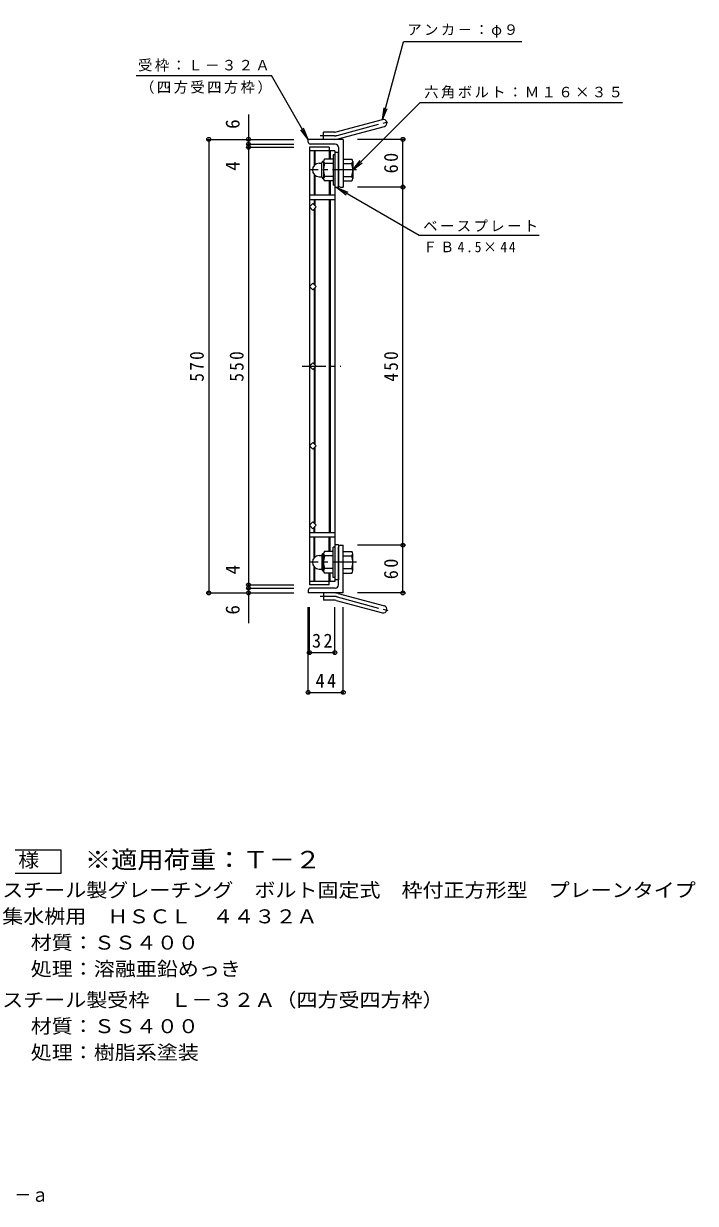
# Model space of a CAD drawing. Units: millimetres at full size, sheet at 1:6. Extents: x -823 to 1055, y -824 to 771.
# Drawn here: x 211 to 1055, y -824 to 659 of the extents above; entities that cross this region are included whole.
import ezdxf
from ezdxf.enums import TextEntityAlignment as Align

# ---------------------------------------------------------------- set-up
doc = ezdxf.new("R2010")
doc.units = ezdxf.units.MM
doc.header["$LTSCALE"] = 6
doc.header["$PDMODE"] = 32
doc.header["$PDSIZE"] = 4.8
doc.linetypes.add('CHAIN1', pattern=[8, 5, -1, 1, -1])
doc.linetypes.add('CHAIN2', pattern=[12, 9, -1, 1, -1])
for name, color, linetype, lineweight in [('E-1', 2, 'Continuous', 9), ('E-2', 3, 'Continuous', 9), ('E-4', 7, 'Continuous', 9), ('E-5', 7, 'Continuous', 9), ('F-5_F-5ﾚｲﾔ', 2, 'Continuous', 9)]:
    doc.layers.add(name, color=color, linetype=linetype, lineweight=lineweight)
doc.styles.add('ＭＳ ゴシック', font='')
doc.styles.get('ＭＳ ゴシック').set_extended_font_data('MS Gothic')

msp = doc.modelspace()

# ---------------------------------------------------------------- linework, layer by layer
at = {"layer": 'E-1'}
for p, q in [((599.7, 493.947), (599.7, 455.947)), ((602, 493.947), (599.7, 493.947)), ((582.19, 483.447), (585.7, 483.447)), ((585.7, 465.747), (585.7, 484.147)), ((587.5, 485.947), (587.7, 485.947)), ((587.7, 485.697), (587.7, 464.197)), ((599.7, 488.447), (588.738, 488.447)), ((599.7, 482.947), (588.738, 482.947)), ((612.5, 488.447), (623.461, 488.447)), ((612.5, 482.947), (623.461, 482.947)), ((624.7, 485.947), (624.5, 485.947)), ((624.5, 485.697), (624.5, 464.197)), ((582.2, 466.447), (585.7, 466.447)), ((587.5, 463.947), (587.7, 463.947)), ((599.7, 466.947), (588.738, 466.947)), ((599.7, 461.447), (588.738, 461.447)), ((612.5, 466.947), (623.461, 466.947)), ((612.5, 461.447), (623.461, 461.447)), ((624.7, 463.947), (624.5, 463.947)), ((602, 455.947), (599.7, 455.947)), ((599.7, -37.054), (599.7, 0.946)), ((602, 0.946), (599.7, 0.946)), ((582.2, -9.554), (585.7, -9.554)), ((585.7, -8.854), (585.7, -27.254)), ((587.5, -7.054), (587.7, -7.054)), ((587.7, -28.804), (587.7, -7.304)), ((599.7, -4.554), (588.738, -4.554)), ((599.7, -10.054), (588.738, -10.054)), ((612.5, -4.554), (623.461, -4.554)), ((612.5, -10.054), (623.461, -10.054)), ((624.7, -7.054), (624.5, -7.054)), ((624.5, -28.804), (624.5, -7.304)), ((582.19, -26.554), (585.7, -26.554)), ((587.5, -29.054), (587.7, -29.054)), ((599.7, -26.054), (588.738, -26.054)), ((612.5, -26.054), (623.461, -26.054)), ((624.7, -29.054), (624.5, -29.054)), ((599.7, -31.554), (588.738, -31.554)), ((602, -37.054), (599.7, -37.054)), ((612.5, -31.554), (623.461, -31.554))]:
    msp.add_line(p, q, dxfattribs=at)
at = {"layer": 'E-1', "linetype": 'CHAIN1'}
for p, q in [((629.006, 474.947), (570.398, 474.947)), ((629.006, -18.054), (570.398, -18.054))]:
    msp.add_line(p, q, dxfattribs=at)
at = {"layer": 'E-1'}
for centre, radius, start, end in [((582.19, 474.957), 8.49, 90, 180), ((582.2, 474.947), 8.5, 180, 270), ((587.5, 484.147), 1.8, 90, 180), ((591.86, 485.697), 4.16, 138.61835, 221.37988), ((611.7, 474.947), 24, 160.52881, 199.47119), ((600.5, 474.947), 24, 340.52881, 19.47119), ((620.34, 485.697), 4.16, 318.62012, 41.38165), ((587.5, 465.747), 1.8, 180, 270), ((591.86, 464.197), 4.16, 138.62012, 221.38165), ((620.34, 464.197), 4.16, 318.61835, 41.37988), ((582.2, -18.054), 8.5, 90, 180), ((587.5, -8.854), 1.8, 90, 180), ((591.86, -7.304), 4.16, 138.61835, 221.37988), ((611.7, -18.054), 24, 160.52881, 199.47119), ((600.5, -18.054), 24, 340.52881, 19.47119), ((620.34, -7.304), 4.16, 318.62012, 41.38165), ((582.19, -18.064), 8.49, 180, 270), ((587.5, -27.254), 1.8, 180, 270), ((591.86, -28.804), 4.16, 138.62012, 221.38165), ((620.34, -28.804), 4.16, 318.61835, 41.37988)]:
    msp.add_arc(centre, radius, start, end, dxfattribs=at)
at = {"layer": 'E-2'}
for p, q in [((595, 503.447), (570, 503.447)), ((570, 503.447), (570, -46.554)), ((602, 498.947), (570, 498.947)), ((576, 498.947), (576, 480.932)), ((577, 498.947), (577, 481.676)), ((595, 503.447), (595, 498.947)), ((595, 498.947), (595, 488.447)), ((596, 498.947), (596, 488.447)), ((602, 498.947), (602, -42.054)), ((606.5, 496.947), (602, 496.947)), ((606.5, 452.947), (606.5, 496.947)), ((576, 469.132), (576, 443.447)), ((577, 468.223), (577, 443.447)), ((595, 461.447), (595, 443.447)), ((596, 461.447), (596, 443.447)), ((606.5, 452.947), (602, 452.947)), ((602, 443.447), (570, 443.447)), ((602, 437.447), (570, 437.447)), ((576, 437.447), (576, 430.932)), ((577, 437.447), (577, 429.932)), ((595, 437.447), (595, 19.446)), ((596, 437.447), (596, 19.446)), ((576, 425.961), (576, 330.932)), ((577, 426.961), (577, 329.932)), ((570, 328.446), (574.243, 332.689)), ((574.243, 324.204), (570, 328.446)), ((574.243, 332.689), (578.485, 328.446)), ((578.485, 328.446), (574.243, 324.204)), ((577, 326.961), (577, 229.932)), ((576, 325.961), (576, 230.932)), ((570, 228.446), (574.243, 232.689)), ((574.243, 224.204), (570, 228.446)), ((574.243, 232.689), (578.485, 228.446)), ((578.485, 228.446), (574.243, 224.204)), ((576, 225.961), (576, 130.932)), ((577, 226.961), (577, 129.932)), ((570, 128.446), (574.243, 132.689)), ((574.243, 124.204), (570, 128.446)), ((574.243, 132.689), (578.485, 128.446)), ((578.485, 128.446), (574.243, 124.204)), ((576, 125.961), (576, 30.932)), ((577, 126.961), (577, 29.932)), ((574.243, 32.689), (578.485, 28.446)), ((570, 19.446), (602, 19.446)), ((578.485, 28.446), (574.242, 24.204)), ((576, 19.446), (576, 25.961)), ((577, 19.446), (577, 26.961)), ((602, 13.446), (570, 13.446)), ((576, -12.239), (576, 13.446)), ((577, -11.33), (577, 13.446)), ((595, -4.554), (595, 13.446)), ((596, -4.554), (596, 13.446)), ((606.5, 3.946), (602, 3.946)), ((606.5, 3.946), (606.5, -40.054)), ((576, -42.054), (576, -24.039)), ((577, -42.054), (577, -24.783)), ((602, -42.054), (570, -42.054)), ((595, -42.054), (595, -31.554)), ((595, -46.554), (595, -42.054)), ((596, -42.054), (596, -31.554)), ((606.5, -40.054), (602, -40.054)), ((595, -46.554), (570, -46.554))]:
    msp.add_line(p, q, dxfattribs=at)
at = {"layer": 'E-2', "linetype": 'CHAIN1'}
msp.add_line((560.828, 228.446), (609.269, 228.446), dxfattribs=at)
at = {"layer": 'E-2'}
msp.add_lwpolyline([(578.485, 428.446), (574.243, 424.204), (570, 428.446), (574.243, 432.689)], close=True, dxfattribs=at)
msp.add_lwpolyline([(574.243, 32.689), (570, 28.446), (574.242, 24.204)], dxfattribs=at)
at = {"layer": 'E-4'}
for p, q in [((493.5, 544.806), (493.5, 507.447)), ((441.7, 513.447), (550.5, 513.447)), ((443.5, 513.447), (443.5, -56.554)), ((491.7, 507.447), (550.5, 507.447)), ((493.5, 507.447), (493.5, 503.447)), ((689.3, 513.447), (630.5, 513.447)), ((687.5, 453.447), (687.5, 513.447)), ((491.7, 503.447), (550.5, 503.447)), ((493.5, 503.447), (493.5, -46.554)), ((689.3, 453.447), (630.5, 453.447)), ((687.5, 3.446), (687.5, 453.447)), ((689.3, 3.446), (630.5, 3.446)), ((687.5, -56.554), (687.5, 3.446)), ((441.7, -56.554), (550.5, -56.554)), ((491.7, -46.554), (550.5, -46.554)), ((491.7, -50.554), (550.5, -50.554)), ((493.5, -46.554), (493.5, -50.554)), ((493.5, -50.554), (493.5, -94.718)), ((689.3, -56.554), (630.5, -56.554)), ((568.5, -183.354), (568.5, -74.554)), ((570, -133.354), (570, -74.554)), ((602, -133.354), (602, -74.554)), ((612.5, -183.354), (612.5, -74.554)), ((570, -131.554), (602, -131.554)), ((568.5, -181.554), (612.5, -181.554))]:
    msp.add_line(p, q, dxfattribs=at)
at = {"layer": 'E-4', "color": 2}
for p, q in [((603.644, 522.753), (661.835, 538.346)), ((587.5, 513.447), (587.5, 522.447)), ((601.315, 522.447), (587.5, 522.447)), ((605.974, 514.06), (664.165, 529.652)), ((568.5, 509.947), (568.5, 513.447)), ((612.5, 513.447), (568.5, 513.447)), ((602.5, 507.447), (571, 507.447)), ((612.5, 513.447), (612.5, 453.447)), ((606.5, 503.447), (606.5, 455.947)), ((609, 453.447), (612.5, 453.447)), ((606.5, -46.554), (606.5, 0.946)), ((609, 3.446), (612.5, 3.446)), ((612.5, -56.554), (612.5, 3.446)), ((568.5, -53.054), (568.5, -56.554)), ((612.5, -56.554), (568.5, -56.554)), ((602.5, -50.554), (571, -50.554)), ((587.5, -56.554), (587.5, -65.554)), ((605.974, -57.167), (664.165, -72.759)), ((601.315, -65.554), (587.5, -65.554)), ((603.644, -65.861), (661.835, -81.453))]:
    msp.add_line(p, q, dxfattribs=at)
at = {"layer": 'E-4', "color": 2, "linetype": 'CHAIN2'}
for p, q in [((604.809, 518.407), (669.976, 535.868)), ((601.315, 517.947), (583.695, 517.947)), ((601.315, -61.054), (583.695, -61.054)), ((604.809, -61.514), (669.976, -78.975))]:
    msp.add_line(p, q, dxfattribs=at)
at = {"layer": 'E-4', "color": 2}
for centre, radius, start, end in [((663, 533.999), 4.5, 285.00014, 104.99991), ((601.315, 531.447), 9, 270, 285.00002), ((571, 509.947), 2.5, 180, 270), ((601.315, 531.447), 18, 270, 285), ((602.5, 503.447), 4, 0, 90), ((609, 455.947), 2.5, 180, 270), ((609, 0.946), 2.5, 90, 180), ((571, -53.054), 2.5, 90, 180), ((601.315, -74.554), 18, 75, 90), ((602.5, -46.554), 4, 270, 0), ((601.315, -74.554), 9, 74.99998, 90), ((663, -77.106), 4.5, 255.00009, 74.99986)]:
    msp.add_arc(centre, radius, start, end, dxfattribs=at)
at = {"layer": 'E-4', "color": 2, "linetype": 'CHAIN2'}
for centre, start, end in [((601.315, 531.447), 270, 284.99995), ((601.315, -74.554), 75.00005, 90)]:
    msp.add_arc(centre, 13.5, start, end, dxfattribs=at)
at = {"layer": 'E-4'}
for p in [(443.5, 513.447), (493.5, 513.447), (493.5, 507.447), (493.5, 503.447), (687.5, 513.447), (687.5, 453.447), (687.5, 3.446), (493.5, -46.554), (443.5, -56.554), (493.5, -50.554), (493.5, -56.554), (687.5, -56.554), (570, -131.554), (602, -131.554), (568.5, -181.554), (612.5, -181.554)]:
    msp.add_point(p, dxfattribs=at)
at = {"layer": 'E-5'}
for p, q in [((661.835, 538.346), (688.039, 636.14)), ((837.039, 636.14), (688.039, 636.14)), ((352.205, 593.631), (522.205, 593.631)), ((568.5, 513.447), (522.205, 593.631)), ((624.5, 474.947), (709.291, 559.738)), ((661.835, 538.346), (663.793, 553.217)), ((661.835, 538.346), (667.575, 552.204)), ((709.291, 559.738), (963.291, 559.738)), ((568.5, 513.447), (559.368, 525.347)), ((568.5, 513.447), (562.76, 527.305)), ((624.5, 474.947), (633.631, 486.847)), ((624.5, 474.947), (636.4, 484.078)), ((604.25, 452.947), (708.028, 393.03)), ((604.25, 452.947), (618.108, 447.207)), ((604.25, 452.947), (616.15, 443.815)), ((708.028, 393.03), (858.889, 393.03))]:
    msp.add_line(p, q, dxfattribs=at)
at = {"layer": 'F-5_F-5ﾚｲﾔ'}
msp.add_lwpolyline([(122.739, -409.313), (122.739, -379.313), (257.739, -379.313), (257.739, -409.313)], close=True, dxfattribs=at)

# ---------------------------------------------------------------- texts
at = {"layer": 'E-4', "color": 2, "style": 'ＭＳ ゴシック'}
for s, p in [('6', (487.5, 526.617)), ('4', (487.5, 473.946)), ('4', (487.5, -33.33)), ('6', (487.5, -83.785))]:
    msp.add_text(s, height=17.6, rotation=90, dxfattribs=at).set_placement(p, align=Align.BOTTOM_LEFT)
at = {"layer": 'E-4', "color": 2, "char_height": 17.6, "attachment_point": 7, "rotation": 90, "style": 'ＭＳ ゴシック'}
for s, insert in [('\\T1.27;\\W0.95;60', (681.5, 470.697)), ('\\T1.27;\\W0.9;570', (437.5, 208.946)), ('\\T1.27;\\W0.9;550', (487.5, 208.946)), ('\\T1.27;\\W0.9;450', (681.5, 208.946)), ('\\T1.27;\\W0.95;60', (681.5, -39.304))]:
    msp.add_mtext(s, dxfattribs=dict(at, insert=insert))
at = {"layer": 'E-4', "color": 2, "char_height": 17.6, "attachment_point": 7, "style": 'ＭＳ ゴシック'}
for s, insert in [('\\T1.27;\\W0.95;32', (573.25, -125.554)), ('\\T1.27;\\W0.95;44', (577.75, -175.554))]:
    msp.add_mtext(s, dxfattribs=dict(at, insert=insert))
at = {"layer": 'E-5', "char_height": 13.2, "attachment_point": 7, "style": 'ＭＳ ゴシック'}
for s, insert in [('\\T1.17;アンカ－：φ９', (693.039, 641.14)), ('\\T1.17;受枠：Ｌ－３２Ａ', (354.705, 598.631)), ('\\T1.17;（四方受四方枠）', (357.205, 570.631)), ('\\T1.17;六角ボルト：Ｍ１６×３５', (714.291, 564.738)), ('\\T1.17;ベースプレート', (713.028, 397.387)), ('\\T1.26;\\W0.95;ＦＢ4.5×44', (713.028, 371.419))]:
    msp.add_mtext(s, dxfattribs=dict(at, insert=insert))
at = {"layer": 'F-5_F-5ﾚｲﾔ', "style": 'ＭＳ ゴシック'}
for s, width, p in [('仕\u3000様', 1.1, (151.239, -406.313)), ('スチール製グレーチング\u3000ボルト固定式\u3000枠付正方形型\u3000プレーンタイプ', 1.1, (183.993, -444.065)), ('集水桝用\u3000ＨＳＣＬ\u3000４４３２Ａ', 1.1, (183.993, -477.065)), ('材質：ＳＳ４００', 1.1, (219.82, -510.065)), ('処理：溶融亜鉛めっき', 1.1, (219.82, -543.065)), ('スチール製受枠\u3000Ｌ－３２Ａ（四方受四方枠）', 1.1, (183.993, -582.065)), ('材質：ＳＳ４００', 1.1, (219.82, -615.065)), ('処理：樹脂系塗装', 1.1, (219.82, -648.065)), ('集水桝用\u3000クッションなし\u3000ＨＳＣＬ\u3000４４３２Ａ－ａ', 0.9, (-297.873, -826.942))]:
    msp.add_text(s, height=17.6, dxfattribs=dict(at, width=width)).set_placement(p, align=Align.BOTTOM_LEFT)
at = {"layer": 'F-5_F-5ﾚｲﾔ', "color": 3, "style": 'ＭＳ ゴシック', "width": 1.1}
msp.add_text('※適用荷重：Ｔ－２', height=21.99, dxfattribs=at).set_placement((287.739, -409.313), align=Align.BOTTOM_LEFT)

doc.saveas('drawing.dxf')
